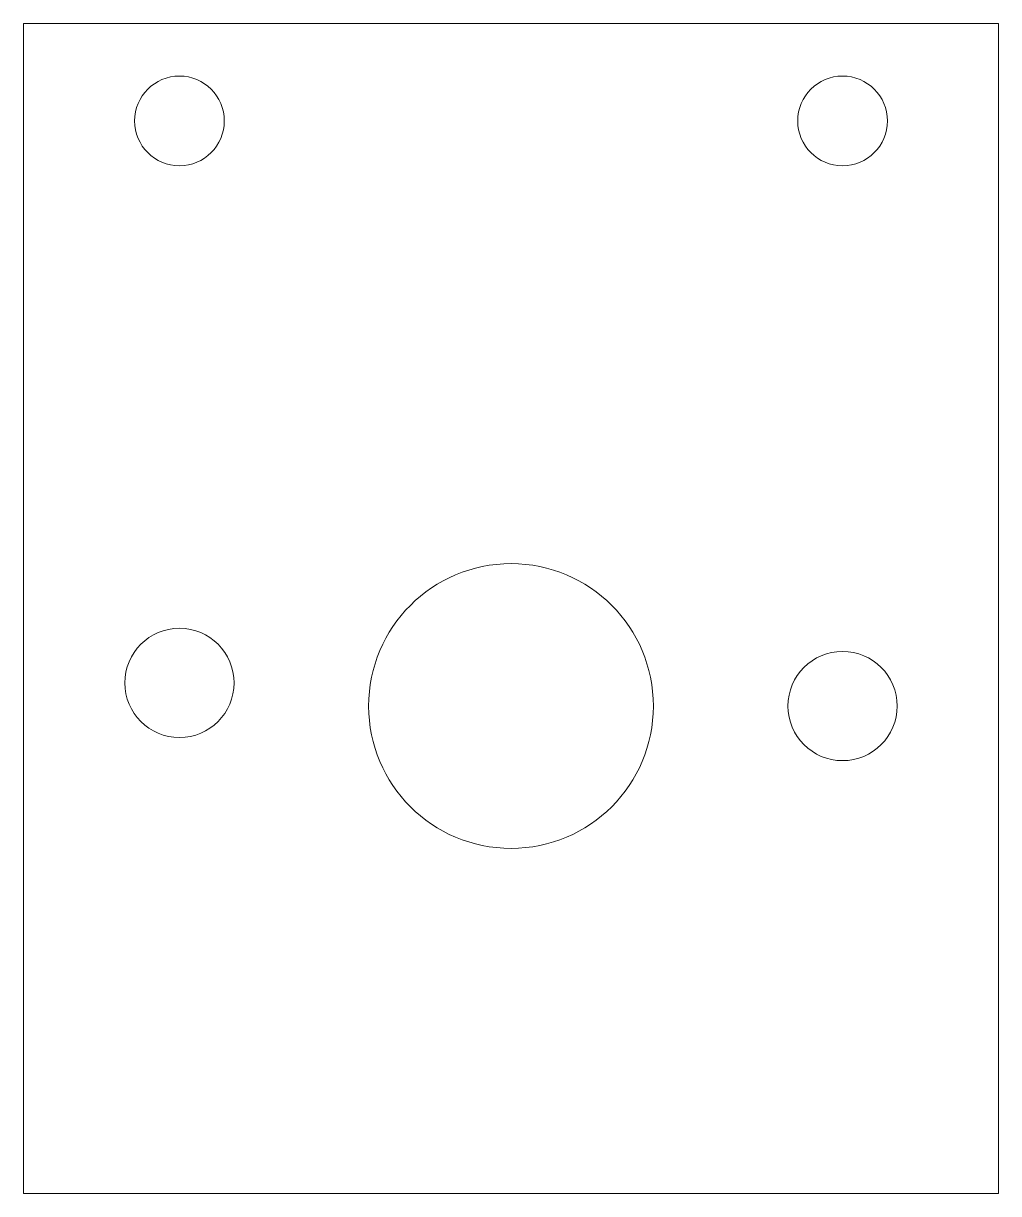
# Model space of a CAD drawing. Header units: millimetres. Extents: x -1.5 to 23.5, y -30 to 0.
import ezdxf

# ---------------------------------------------------------------- set-up
doc = ezdxf.new("R2010")
doc.units = ezdxf.units.MM

msp = doc.modelspace()

# ---------------------------------------------------------------- linework, layer by layer
at = {"color": 7, "linetype": 'Continuous', "lineweight": 15}
for p, q in [((23.487, 0), (-1.513, 0)), ((-1.513, 0), (-1.513, -30)), ((23.487, 0), (23.487, -30)), ((23.487, -30), (-1.513, -30))]:
    msp.add_line(p, q, dxfattribs=at)
for centre, radius in [((2.487, -2.5), 1.15), ((19.487, -2.5), 1.15), ((10.987, -17.5), 3.65), ((2.487, -16.908), 1.4), ((19.487, -17.5), 1.4)]:
    msp.add_circle(centre, radius, dxfattribs=at)

doc.saveas('drawing.dxf')
